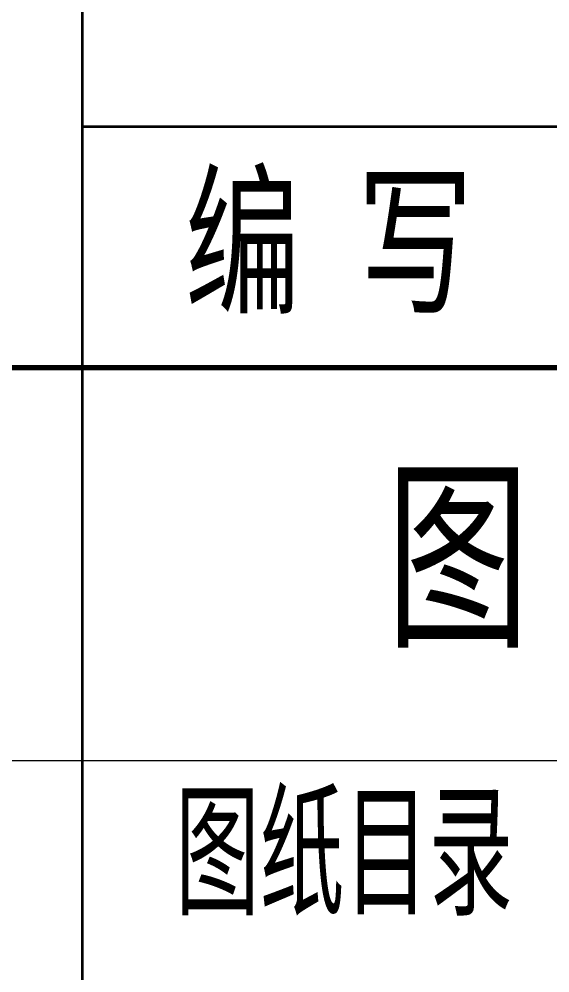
# Model space of a CAD drawing. Extents: x 3968514 to 5230306, y -516551 to -228246.
# Drawn here: x 4021169 to 4022929, y -307624 to -304465 of the extents above; entities that cross this region are included whole.
import ezdxf
from ezdxf.enums import TextEntityAlignment as Align

# ---------------------------------------------------------------- set-up
doc = ezdxf.new("R2010")
doc.units = 0
doc.header["$LTSCALE"] = 1000
doc.header["$MEASUREMENT"] = 0
for name, color, linetype, lineweight in [('AXIS', 3, 'Continuous', 15), ('DIMENSION', 3, 'Continuous', 18), ('FRAME', 3, 'Continuous', 18)]:
    doc.layers.add(name, color=color, linetype=linetype, lineweight=lineweight)
doc.layers.add('TQ_DESIGNER2000', color=7, linetype='Continuous')
doc.styles.add('FRAME', font='simhei.ttf', dxfattribs={"width": 0.7})
doc.styles.add('TSSD_REIN', font='Tssdeng.shx', dxfattribs={"width": 0.7, "bigfont": 'hztxt.shx'})

# ---------------------------------------------------------------- blocks, each defined once
blk = doc.blocks.new('目录1')
at = {"layer": 'DIMENSION', "color": 7, "lineweight": 35}
for p, q in [((4305470.5, -2722197.6), (4305470.5, -2698138.9)), ((4305470.5, -2702306.1), (4312270.5, -2702306.1))]:
    blk.add_line(p, q, dxfattribs=at)
at = {"layer": 'DIMENSION', "color": 7, "lineweight": 70}
blk.add_line((4318070.5, -2703106.1), (4300070.5, -2703106.1), dxfattribs=at)
at = {"layer": 'DIMENSION', "color": 7}
blk.add_line((4300070.5, -2704406.1), (4318070.5, -2704406.1), dxfattribs=at)
at = {"layer": 'DIMENSION', "color": 7, "insert": (4306287.8, -2702706.1), "char_height": 400, "width": 1430.847, "attachment_point": 5, "style": 'FRAME'}
blk.add_mtext('编 写', dxfattribs=at)
at = {"layer": 'FRAME', "color": 7, "insert": (4308145.5, -2703756.1), "char_height": 500, "width": 5350, "attachment_point": 5, "style": 'FRAME'}
blk.add_mtext('图  纸  名  称', dxfattribs=at)

msp = doc.modelspace()

# ---------------------------------------------------------------- block references
at = {"layer": 'AXIS', "color": 1}
msp.add_blockref('目录1', (-284091.21261, 2397485.56286), dxfattribs=at)

# ---------------------------------------------------------------- texts
at = {"layer": 'TQ_DESIGNER2000', "style": 'TSSD_REIN', "width": 0.7}
msp.add_text('图纸目录', height=400, dxfattribs=at).set_placement((4021687.13805, -307553.17256), align=Align.BOTTOM_LEFT)

doc.saveas('drawing.dxf')
